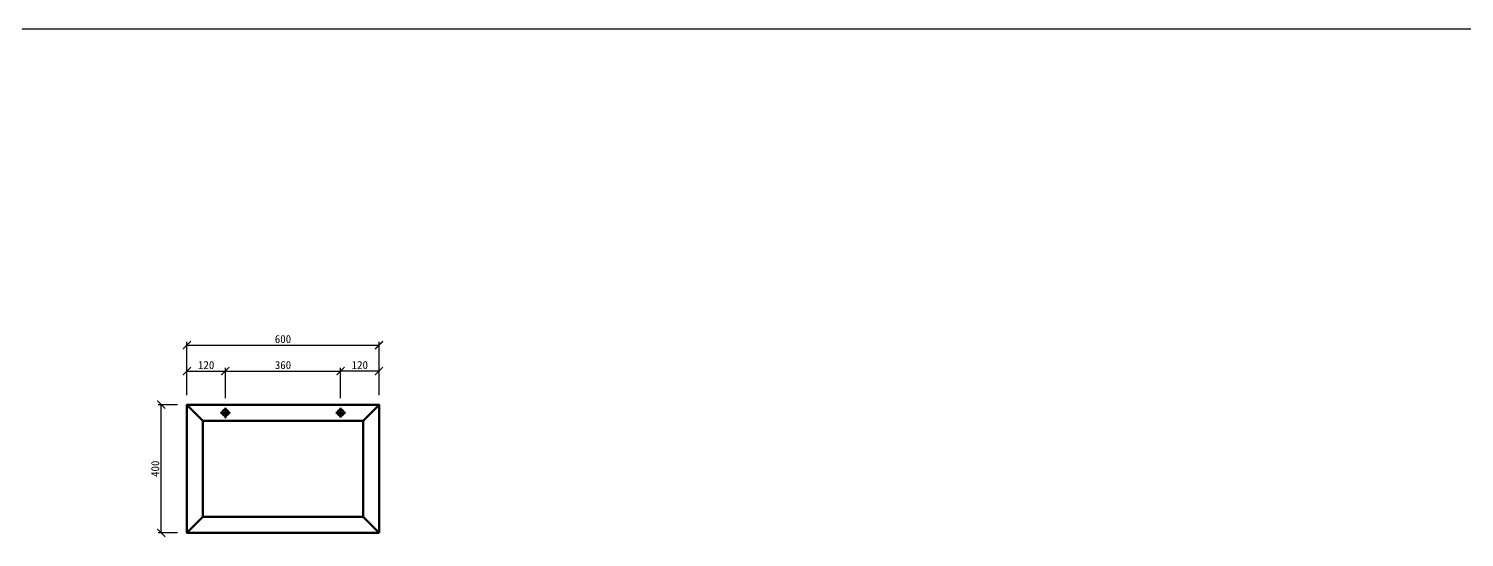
# Model space of a CAD drawing. Header units: millimetres. Extents: x -44117 to 256353, y -2095463 to 65325.
# Drawn here: x 114613 to 119097, y 1141 to 2728 of the extents above; entities that cross this region are included whole.
import ezdxf

# ---------------------------------------------------------------- set-up
doc = ezdxf.new("R2010")
doc.units = ezdxf.units.MM
doc.header["$LTSCALE"] = 10
doc.layers.add('Layer1', color=7, linetype='Continuous', lineweight=70)
doc.dimstyles.new('ISO-25', dxfattribs={"dimtxt": 2.5, "dimasz": 2.5, "dimexe": 1, "dimexo": 1, "dimtad": 1, "dimtxsty": 'Standard', "dimblk": 'ARCHTICK', "dimcen": 2.5, "dimadec": 0, "dimazin": 0, "dimtfac": 1, "dimtmove": 0, "dimatfit": 3, "dimfxl": 0, "dimarcsym": 0})

# ---------------------------------------------------------------- blocks, each defined once
blk = doc.blocks.new('_ArchTick')
at = {"color": 0, "linetype": 'ByBlock', "const_width": 0.15}
blk.add_lwpolyline([(-0.5, -0.5), (0.5, 0.5)], dxfattribs=at)
blk = doc.blocks.new('*D2038')
at = {"color": 0, "lineweight": -2}
for p, q in [((115077, 1554.6), (115016.8, 1554.6)), ((115026.8, 1154.6), (115026.8, 1554.6)), ((115077, 1154.6), (115016.8, 1154.6))]:
    blk.add_line(p, q, dxfattribs=at)
at = {"layer": 'Defpoints', "color": 0}
for p in [(115026.8, 1554.6), (115107, 1554.6), (115107, 1154.6)]:
    blk.add_point(p, dxfattribs=at)
at = {"color": 0, "lineweight": -2, "xscale": 25, "yscale": 25, "zscale": 25}
for p, rotation in [((115026.8, 1554.6), 90), ((115026.8, 1154.6), 270)]:
    blk.add_blockref('_ArchTick', p, dxfattribs=dict(at, rotation=rotation))
at = {"color": 0, "insert": (115008, 1354.6), "char_height": 25, "attachment_point": 5, "rotation": 90}
blk.add_mtext('400', dxfattribs=at)
blk = doc.blocks.new('*D2039')
at = {"color": 0, "lineweight": -2}
for p, q in [((115587, 1574.6), (115587, 1669.5)), ((115707, 1659.5), (115587, 1659.5)), ((115707, 1584.6), (115707, 1669.5))]:
    blk.add_line(p, q, dxfattribs=at)
at = {"layer": 'Defpoints', "color": 0}
for p in [(115587, 1659.5), (115587, 1544.6), (115707, 1554.6)]:
    blk.add_point(p, dxfattribs=at)
at = {"color": 0, "lineweight": -2, "xscale": 25, "yscale": 25, "zscale": 25, "rotation": 180}
blk.add_blockref('_ArchTick', (115587, 1659.5), dxfattribs=at)
at = {"color": 0, "lineweight": -2, "xscale": 25, "yscale": 25, "zscale": 25}
blk.add_blockref('_ArchTick', (115707, 1659.5), dxfattribs=at)
at = {"color": 0, "insert": (115647, 1678.2), "char_height": 25, "attachment_point": 5}
blk.add_mtext('120', dxfattribs=at)
blk = doc.blocks.new('*D2040')
at = {"color": 0, "lineweight": -2}
for p, q in [((115107, 1584.6), (115107, 1669.5)), ((115107, 1659.5), (115227, 1659.5)), ((115227, 1574.6), (115227, 1669.5))]:
    blk.add_line(p, q, dxfattribs=at)
at = {"layer": 'Defpoints', "color": 0}
for p in [(115227, 1659.5), (115107, 1554.6), (115227, 1544.6)]:
    blk.add_point(p, dxfattribs=at)
at = {"color": 0, "lineweight": -2, "xscale": 25, "yscale": 25, "zscale": 25, "rotation": 180}
blk.add_blockref('_ArchTick', (115107, 1659.5), dxfattribs=at)
at = {"color": 0, "lineweight": -2, "xscale": 25, "yscale": 25, "zscale": 25}
blk.add_blockref('_ArchTick', (115227, 1659.5), dxfattribs=at)
at = {"color": 0, "insert": (115167, 1678.2), "char_height": 25, "attachment_point": 5}
blk.add_mtext('120', dxfattribs=at)
blk = doc.blocks.new('*D2041')
at = {"color": 0, "lineweight": -2}
for p, q in [((115107, 1584.6), (115107, 1750.5)), ((115707, 1584.6), (115707, 1750.5)), ((115107, 1740.5), (115707, 1740.5))]:
    blk.add_line(p, q, dxfattribs=at)
at = {"layer": 'Defpoints', "color": 0}
for p in [(115707, 1740.5), (115107, 1554.6), (115707, 1554.6)]:
    blk.add_point(p, dxfattribs=at)
at = {"color": 0, "lineweight": -2, "xscale": 25, "yscale": 25, "zscale": 25, "rotation": 180}
blk.add_blockref('_ArchTick', (115107, 1740.5), dxfattribs=at)
at = {"color": 0, "lineweight": -2, "xscale": 25, "yscale": 25, "zscale": 25}
blk.add_blockref('_ArchTick', (115707, 1740.5), dxfattribs=at)
at = {"color": 0, "insert": (115407, 1759.3), "char_height": 25, "attachment_point": 5}
blk.add_mtext('600', dxfattribs=at)
blk = doc.blocks.new('*D2042')
at = {"color": 0, "lineweight": -2}
for p, q in [((115227, 1574.6), (115227, 1669.5)), ((115227, 1659.5), (115587, 1659.5)), ((115587, 1574.6), (115587, 1669.5))]:
    blk.add_line(p, q, dxfattribs=at)
at = {"layer": 'Defpoints', "color": 0}
for p in [(115587, 1659.5), (115227, 1544.6), (115587, 1544.6)]:
    blk.add_point(p, dxfattribs=at)
at = {"color": 0, "lineweight": -2, "xscale": 25, "yscale": 25, "zscale": 25, "rotation": 180}
blk.add_blockref('_ArchTick', (115227, 1659.5), dxfattribs=at)
at = {"color": 0, "lineweight": -2, "xscale": 25, "yscale": 25, "zscale": 25}
blk.add_blockref('_ArchTick', (115587, 1659.5), dxfattribs=at)
at = {"color": 0, "insert": (115407, 1678.2), "char_height": 25, "attachment_point": 5}
blk.add_mtext('360', dxfattribs=at)

msp = doc.modelspace()

# ---------------------------------------------------------------- linework, layer by layer
at = {"color": 1}
msp.add_line((104231.63685, 2728.13641), (196500.78371, 2728.13641), dxfattribs=at)
at = {"layer": 'Layer1'}
for p, q in [((115157.04152, 1504.6134), (115107.04152, 1554.6134)), ((115212.04152, 1529.6134), (115242.04152, 1529.6134)), ((115572.04152, 1529.6134), (115602.04152, 1529.6134)), ((115587.04152, 1544.6134), (115587.04152, 1514.6134)), ((115707.04152, 1554.6134), (115657.04152, 1504.6134)), ((115157.04152, 1204.6134), (115107.04152, 1154.6134)), ((115657.04152, 1204.6134), (115707.04152, 1154.6134))]:
    msp.add_line(p, q, dxfattribs=at)
for points in [[(115707.04152, 1154.6134), (115707.04152, 1554.6134), (115107.04152, 1554.6134), (115107.04152, 1154.6134)], [(115227.04152, 1544.6134), (115227.04152, 1514.6134)], [(115657.04152, 1204.6134), (115657.04152, 1504.6134), (115157.04152, 1504.6134), (115157.04152, 1204.6134)]]:
    msp.add_lwpolyline(points, close=True, dxfattribs=at)
for centre in [(115227.04152, 1529.6134), (115587.04152, 1529.6134)]:
    msp.add_circle(centre, 10, dxfattribs=at)

# ---------------------------------------------------------------- dimensions: what is measured, and where the dimension line sits
for base, p1, p2, angle, picture, middle in [((115707.04152, 1740.53339), (115107.04152, 1554.6134), (115707.04152, 1554.6134), 180, '*D2041', (115407.04152, 1759.28339)), ((115227.04152, 1659.45872), (115107.04152, 1554.6134), (115227.04152, 1544.6134), 180, '*D2040', (115167.04152, 1678.20872)), ((115587.04152, 1659.45872), (115227.04152, 1544.6134), (115587.04152, 1544.6134), 180, '*D2042', (115407.04152, 1678.20872)), ((115587.04152, 1659.45872), (115707.04152, 1554.6134), (115587.04152, 1544.6134), 180, '*D2039', (115647.04152, 1678.20872)), ((115026.78172, 1554.6134), (115107.04152, 1154.6134), (115107.04152, 1554.6134), 90, '*D2038', (115008.03172, 1354.6134))]:
    dim = msp.add_linear_dim(base=base, p1=p1, p2=p2, angle=angle, dimstyle='ISO-25', override={"dimscale": 10, "dimexo": 3})
    dim.commit()
    dim.dimension.update_dxf_attribs({"geometry": picture, "text_midpoint": middle})

doc.saveas('drawing.dxf')
